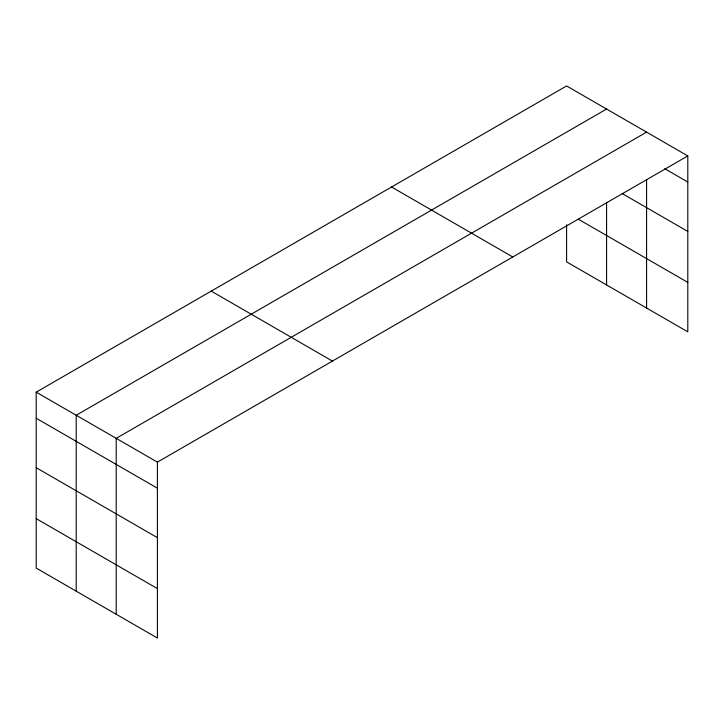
<?xml version="1.0" encoding="UTF-8"?>
<svg xmlns="http://www.w3.org/2000/svg" width="724" height="724" viewBox="0 0 724 724"><rect width="100%" height="100%" fill="white"/><g stroke="black" fill="none" stroke-linecap="round" stroke-linejoin="round"><path stroke-width="1.09" d="M36.2 392.164L157.407 462.138L157.407 638.052L36.2 568.078L36.2 392.164L566.593 85.948L687.8 155.922L687.8 331.836L566.593 261.862L566.593 224.775M606.585 109.034L76.201 415.259L76.201 591.173M646.586 132.13L116.202 438.346L116.202 614.26M157.407 462.138L687.8 155.922M664.795 168.719L687.8 181.995M622.197 193.57L687.8 231.445M578.295 219.173L687.8 282.387M391.557 187L512.773 256.975M211.227 291.111L332.443 361.086M36.2 418.237L157.407 488.211M36.2 467.686L157.407 537.661M36.2 518.628L157.407 588.612M646.586 179.552L646.586 308.044M606.585 202.277L606.585 284.948"/></g></svg>
